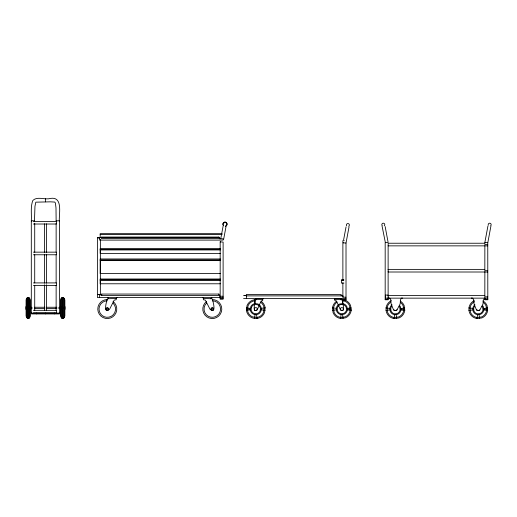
<?xml version="1.0" encoding="UTF-8"?>
<svg xmlns="http://www.w3.org/2000/svg" width="517" height="517" viewBox="0 0 517 517"><rect width="100%" height="100%" fill="white"/><g stroke="black" fill="none" stroke-linecap="round" stroke-linejoin="round"><path stroke-width="0.78" d="M34.484 220.901L34.956 206.335L35.815 202.166L50.343 201.837L54.757 202.069L55.416 203.052L55.998 207.989L56.133 220.824L56.637 220.933M203.388 298.458L203.375 299.724L205.385 300.131L209.967 309.205C216.759 314.685 213.094 301.107 212.157 298.761L203.388 298.458L202.645 297.398M336.153 301.579A9.448 9.448 0 0 0 332.496 307.815L333.097 312.669A9.448 9.448 0 0 0 340.561 318.472L345.414 317.865A9.448 9.448 0 0 0 351.211 310.407L350.61 305.553A9.448 9.448 0 0 0 343.146 299.75L340.974 299.705L341.711 298.432L334.331 298.432L334.926 300.61L336.541 300.984L340.231 309.47C345.996 314.549 342.435 301.411 342.002 299.705M256.665 299.705L255.934 298.432L263.308 298.432L262.714 299.421L254.493 299.75A9.448 9.448 0 0 0 247.036 305.553L246.428 310.407A9.448 9.448 0 0 0 252.231 317.865L254.558 318.472L255.062 314.62L256.555 314.62A5.558 5.558 0 0 0 260.943 311.202L261.298 308.345A5.558 5.558 0 0 0 257.886 303.957L255.03 303.602A5.558 5.558 0 0 0 250.642 307.014L250.286 309.87A5.558 5.558 0 0 0 253.698 314.258L255.062 314.62M340.561 318.472L341.091 314.62A5.558 5.558 0 0 1 336.703 311.202L336.347 308.345A5.558 5.558 0 0 1 339.759 303.957L342.616 303.602A5.558 5.558 0 0 1 347.004 307.014L347.359 309.87A5.558 5.558 0 0 1 343.947 314.258L341.091 314.62M342.616 303.602L343.146 299.75M400.184 301.049A9.448 9.448 0 0 1 404.158 305.644L404.766 310.497A9.448 9.448 0 0 1 398.962 317.955L394.109 318.556L394.645 314.704A5.558 5.558 0 0 1 390.251 311.292L389.896 308.436A5.558 5.558 0 0 1 392.048 304.765M483.085 301.049A9.448 9.448 0 0 1 487.059 305.644L487.667 310.497A9.448 9.448 0 0 1 481.863 317.955L477.01 318.556L477.546 314.704A5.558 5.558 0 0 1 473.158 311.292L472.796 308.436A5.558 5.558 0 0 1 474.949 304.765M220.733 238.809L223.144 225.929M223.628 239.352L226.039 226.465M343.631 239.772L346.041 226.892M344.16 300.118L346.015 300.118L346.015 243.048L349.053 226.801M490.93 226.007L487.809 242.693L484.862 242.421L487.951 225.903M261.492 301.579A9.448 9.448 0 0 1 265.15 307.815L264.542 312.669A9.448 9.448 0 0 1 257.085 318.472L254.558 318.472M396.83 309.799L396.933 309.425M26.483 298.593L26.076 299.912L26.076 316.081L27.382 318.556L28.933 318.556L30.244 316.081L30.244 299.912L28.933 297.43L27.382 297.43L26.483 298.593L26.483 317.399M61.096 298.593L60.696 299.912L60.696 316.081L62.001 318.556L63.552 318.556L64.864 316.081L64.864 299.912L63.552 297.43L62.001 297.43L61.096 298.593L61.096 317.399M211.796 297.398L210.884 298.761M26.076 306.303L26.076 309.689M30.244 309.689L30.244 306.303M60.696 306.303L60.696 309.689M64.864 309.689L64.864 306.303M402.439 298.038L401.321 298.412L400.656 299.395L400.1 304.015L396.668 310.53L393.637 310.181L391.091 303.776L390.807 299.731L389.45 298.038M484.746 298.063L483.208 300.377L483.001 304.015L479.569 310.53L476.538 310.181L473.992 303.776L473.708 299.731L472.357 298.038M485.198 298.296L484.222 298.412M56.133 220.824L59.545 220.824L59.545 313.586L56.133 313.586M223.085 297.54L97.435 297.54L97.435 237.717L99.949 237.639M401.321 298.412L401.838 298.063M116.196 298.458L116.202 299.724L114.199 300.131L109.617 309.205C102.825 314.685 106.489 301.107 107.426 298.761L116.196 298.458L116.932 297.398M394.645 314.704L397.502 314.349A5.558 5.558 0 0 0 400.914 309.961L400.559 307.104A5.558 5.558 0 0 0 399.841 305.844M477.546 314.704L480.403 314.349A5.558 5.558 0 0 0 483.815 309.961L483.46 307.104A5.558 5.558 0 0 0 482.742 305.844M59.313 220.901C58.919 213.876 63.184 196.156 50.343 198.444C45.16 200.105 37.185 195.988 32.836 200.486C30.335 206.897 31.757 214.103 31.304 220.824L31.304 313.586L34.717 313.586M99.949 294.496L100.376 294.477L100.376 239.319M97.48 294.483L100.376 294.477L99.949 294.457M343.954 283.07L341.433 283.07L341.433 280.007L343.643 280.033M487.77 298.147L385.365 298.147L385.365 295.084L388.112 295.097M246.428 310.407L250.286 309.87M261.298 308.345L265.15 307.815M332.496 310.342L336.347 309.838M347.359 308.384L351.211 307.873M394.109 318.556A9.448 9.448 0 0 1 386.651 312.759L386.044 310.433L389.896 309.922M400.914 308.475L404.766 307.964M477.01 318.556A9.448 9.448 0 0 1 469.552 312.759L468.945 310.433L472.796 309.922M483.815 308.475L487.667 307.964M388.125 297.695L388.125 299.763L385.178 299.763L385.178 242.693L388.125 242.421L385.152 226.536M385.378 242.673L382.057 226.007M99.949 237.814L99.29 237.865M245.426 295.465C248.897 295.407 241.187 295.401 244.664 295.465M99.29 237.852L98.521 237.852M33.411 221.399L56.418 221.399L56.418 224.016L33.411 224.016M100.182 234.608L222.026 234.589L222.026 233.658L100.182 233.658L100.182 237.73M344.238 240.638L342.874 240.638L342.874 280.453M487.77 244.547L484.823 244.547L484.823 243.236L388.17 243.236L388.17 245.859L487.77 245.859M220.41 248.606L100.182 248.606L100.182 253.388L220.41 253.388M100.182 249.556L220.41 249.556M100.182 249.944L220.41 249.944M33.411 252.154L56.418 252.154L56.418 254.771L33.411 254.771M220.41 258.965L100.182 258.965L100.182 273.609L220.41 273.609M100.182 259.915L220.41 259.915M100.182 260.613L220.41 260.613M484.823 269.383L388.17 269.383L388.17 272.007L487.77 272.007M487.77 270.695L484.823 270.695L484.862 245.627M220.41 278.999L100.182 278.999L100.182 283.781L220.41 283.781M100.182 279.949L220.41 279.949M341.485 280.014L342.907 280.033M100.182 280.149L220.41 280.149M33.411 282.909L56.418 282.909L56.418 285.52L33.411 285.52M97.435 294.457L100.33 294.47M101.985 294.916L99.574 294.916L99.574 297.54M484.823 295.524L388.17 295.524L388.17 298.147M246.376 295.879L343.029 295.879L343.029 297.191L345.976 297.191M223.085 296.228L219.421 296.228L219.421 294.916M487.77 296.836L484.823 296.836L484.862 271.496M389.824 298.328L388.577 298.328L388.39 297.87M472.725 298.328L471.478 298.328L471.291 297.87M243.572 298.503L345.976 298.503M220.171 298.69L223.118 298.69M385.178 299.298L388.125 299.298M484.862 299.298L487.809 299.298M343.068 299.653L346.015 299.653M343.068 300.118L343.495 300.118M30.438 307.318L32.002 307.318M34.51 307.253L44.908 307.253M46.511 307.253L56.915 307.253M58.932 307.318L60.495 307.318M25.85 307.996L32.002 307.996M58.932 307.996L65.09 307.996M34.51 308.552L44.908 308.552M46.511 308.552L56.915 308.552M30.438 308.649L32.002 308.668M58.932 308.649L60.495 308.668M246.428 309.108L250.286 309.108M347.359 309.108L351.211 309.108M400.914 309.198L404.766 309.198M483.815 309.198L487.667 309.198M33.411 310.323L56.418 310.323L56.418 312.94L33.411 312.94M31.543 313.095L59.487 313.095L59.468 313.935L31.543 313.935L31.563 313.095M44.417 313.599L46.433 313.599M342.907 279.975L343.954 279.988M98.521 237.865L97.435 237.717M334.932 299.421L340.974 299.705M485.295 242.46L484.862 242.421M343.495 242.816L343.114 242.783L345.963 243.048M220.223 241.82L223.118 242.085L223.118 299.156L220.171 299.156L220.171 241.814L220.604 241.853M487.757 242.686L487.809 299.763L484.862 299.763L484.862 297.695M31.808 220.933L31.363 220.778L34.717 220.824M246.428 307.873L250.286 308.384M261.298 309.838L265.15 310.342M468.945 310.433L468.945 307.906L472.796 308.436M483.815 309.961L487.667 310.497M386.044 310.433L386.044 307.906L389.896 308.436M400.914 309.961L404.766 310.497M332.496 307.815L336.347 308.345M347.359 309.87L351.211 310.407M255.637 299.705C255.211 301.411 251.65 314.549 257.408 309.47L261.104 300.984L262.72 300.61L262.714 299.421M107.788 297.398L108.699 298.761M476.784 309.412L476.874 309.78A1.545 1.545 0 0 0 477.708 310.62L478.891 310.627A1.545 1.545 0 0 0 479.24 310.433M254.493 299.75L255.03 303.602M256.555 314.62L257.085 318.472M479.033 314.704L479.543 318.556M396.132 314.704L396.636 318.556M342.577 314.62L343.088 318.472M473.662 308.552L473.96 310.969A4.692 4.692 0 0 0 477.663 313.845L480.073 313.548A4.692 4.692 0 0 0 482.956 309.845L482.652 307.434A4.692 4.692 0 0 0 482.051 306.368M388.125 245.627L388.125 269.88M388.125 271.496L388.125 296.092M342.874 282.844L342.874 297.191M341.142 295.879L341.142 294.464L246.376 294.464L246.376 298.503M64.457 298.593L64.457 317.399M63.552 297.43L63.552 318.556M62.777 297.43L62.777 318.556M62.001 297.43L62.001 318.556M59.313 307.253L59.313 308.552M56.133 223.241L56.133 252.283M56.133 254.7L56.133 282.935M56.133 285.358L56.133 310.362M54.279 313.095L54.279 313.935M46.433 223.816L46.433 252.671M46.433 254.274L46.433 283.135M46.433 284.738L46.433 310.387M45.425 198.444L45.425 201.837M45.515 313.095L45.515 313.935M44.417 223.816L44.417 252.671M44.417 254.274L44.417 283.135M44.417 284.738L44.417 310.387M36.746 313.095L36.746 313.935M34.717 223.241L34.717 252.283M34.717 254.7L34.717 282.935M34.717 285.358L34.717 310.362M29.837 298.593L29.837 317.399M28.933 297.43L28.933 318.556M28.157 297.43L28.157 318.556M27.382 297.43L27.382 318.556M346.668 225.858A1.473 1.473 0 0 1 347.056 223.809A1.473 1.473 0 0 1 349.104 224.197A1.473 1.473 0 0 1 348.716 226.246M336.78 302.406A8.408 8.408 0 0 0 333.523 307.958L334.06 312.274A8.408 8.408 0 0 0 340.703 317.438L345.02 316.902A8.408 8.408 0 0 0 350.183 310.265L349.647 305.941A8.408 8.408 0 0 0 343.004 300.778M254.635 300.778A8.408 8.408 0 0 0 247.998 305.941L247.462 310.265A8.408 8.408 0 0 0 252.626 316.902L256.943 317.438A8.408 8.408 0 0 0 263.58 312.274L264.122 307.958A8.408 8.408 0 0 0 260.865 302.406M382.186 225.632A1.473 1.473 0 0 1 382.347 223.551A1.473 1.473 0 0 1 384.422 223.712A1.473 1.473 0 0 1 384.26 225.787M488.294 225.16A1.473 1.473 0 0 1 489.954 223.221A1.473 1.473 0 0 1 490.801 225.632M468.945 307.906A9.448 9.448 0 0 1 474.186 300.694M474.477 301.715A8.408 8.408 0 0 0 469.979 308.048L470.515 312.365A8.408 8.408 0 0 0 477.152 317.528L481.476 316.992A8.408 8.408 0 0 0 486.639 310.349L486.096 306.032A8.408 8.408 0 0 0 483.473 302.561M479.731 309.799A1.545 1.545 0 0 1 479.524 310.148M473.662 308.552A4.692 4.692 0 0 1 474.606 306.322M386.044 307.906A9.448 9.448 0 0 1 391.285 300.694M390.329 302.49A8.408 8.408 0 0 0 387.078 308.048L387.614 312.365A8.408 8.408 0 0 0 394.251 317.528L398.575 316.992A8.408 8.408 0 0 0 403.738 310.349L403.195 306.032A8.408 8.408 0 0 0 400.572 302.561M396.339 310.433A1.545 1.545 0 0 1 395.99 310.627L394.807 310.62A1.545 1.545 0 0 1 394.458 310.42M394.174 310.129A1.545 1.545 0 0 1 393.973 309.78M391.705 306.322A4.692 4.692 0 0 0 390.762 308.552L391.059 310.969A4.692 4.692 0 0 0 394.762 313.845L397.172 313.548A4.692 4.692 0 0 0 400.055 309.845L399.751 307.434A4.692 4.692 0 0 0 399.15 306.368M113.074 301.514A9.506 9.506 0 0 1 112.738 316.837A9.506 9.506 0 0 1 98.224 311.913A9.506 9.506 0 0 1 107.284 299.55M113.133 303.208A8.266 8.266 0 0 1 111.42 316.217A8.266 8.266 0 0 1 99.303 311.195A8.266 8.266 0 0 1 107.284 300.784M223.874 223.105A1.473 1.473 0 0 1 224.158 222.846M226.207 223.234A1.473 1.473 0 0 1 226.381 223.577M212.3 299.55A9.506 9.506 0 0 1 221.36 311.913A9.506 9.506 0 0 1 206.845 316.837A9.506 9.506 0 0 1 206.509 301.514M212.3 300.784A8.266 8.266 0 0 1 220.281 311.195A8.266 8.266 0 0 1 208.164 316.217A8.266 8.266 0 0 1 206.451 303.208M251.443 307.344L251.146 309.754A4.692 4.692 0 0 0 254.028 313.457L256.438 313.761A4.692 4.692 0 0 0 260.135 310.879L260.439 308.462A4.692 4.692 0 0 0 257.556 304.765L255.146 304.461A4.692 4.692 0 0 0 251.443 307.35M254.358 308.526L254.37 309.709A1.545 1.545 0 0 0 255.211 310.543L256.393 310.536A1.545 1.545 0 0 0 257.22 309.689L257.214 308.507A1.545 1.545 0 0 0 256.374 307.68L255.191 307.686A1.545 1.545 0 0 0 254.358 308.526M340.432 308.507L340.425 309.689A1.545 1.545 0 0 0 341.252 310.536L342.435 310.543A1.545 1.545 0 0 0 343.275 309.709L343.282 308.526A1.545 1.545 0 0 0 342.454 307.686L341.272 307.68A1.545 1.545 0 0 0 340.432 308.507M341.239 304.461L340.089 304.765A4.692 4.692 0 0 0 337.207 308.468L337.504 310.879A4.692 4.692 0 0 0 341.207 313.754L343.618 313.457A4.692 4.692 0 0 0 346.5 309.754L346.203 307.344A4.692 4.692 0 0 0 342.5 304.468L341.239 304.461M218.878 237.051L101.364 237.051L101.364 238.473L218.878 238.473L218.878 237.051M219.421 237.471L99.574 237.471L99.574 240.095L223.085 240.095L223.085 238.783L219.421 238.783L219.421 237.471M218.878 294.057L101.364 294.057L101.364 295.478L218.878 295.478L218.878 294.057M106.586 310.271A1.402 1.402 0 0 0 108.686 309.056A1.402 1.402 0 0 0 106.586 307.841A1.402 1.402 0 0 0 106.586 310.271M106.825 309.857A0.924 0.924 0 0 0 108.215 309.056A0.924 0.924 0 0 0 106.825 308.255A0.924 0.924 0 0 0 106.825 309.857M223.816 222.504A2.029 2.029 0 0 0 223.544 225.599A2.029 2.029 -44.9 0 1 223.816 222.51A2.029 2.029 -44.9 0 1 226.821 223.305A2.029 2.029 0 0 1 225.502 226.123A2.029 2.029 -44.9 0 0 226.821 223.305A2.029 2.029 0 0 0 223.816 222.504M211.595 310.271A1.402 1.402 0 0 0 213.702 309.056A1.402 1.402 0 0 0 211.595 307.841A1.402 1.402 0 0 0 211.595 310.271M211.834 309.857A0.924 0.924 0 0 0 213.224 309.056A0.924 0.924 0 0 0 211.834 308.255A0.924 0.924 0 0 0 211.834 309.857"/></g></svg>
